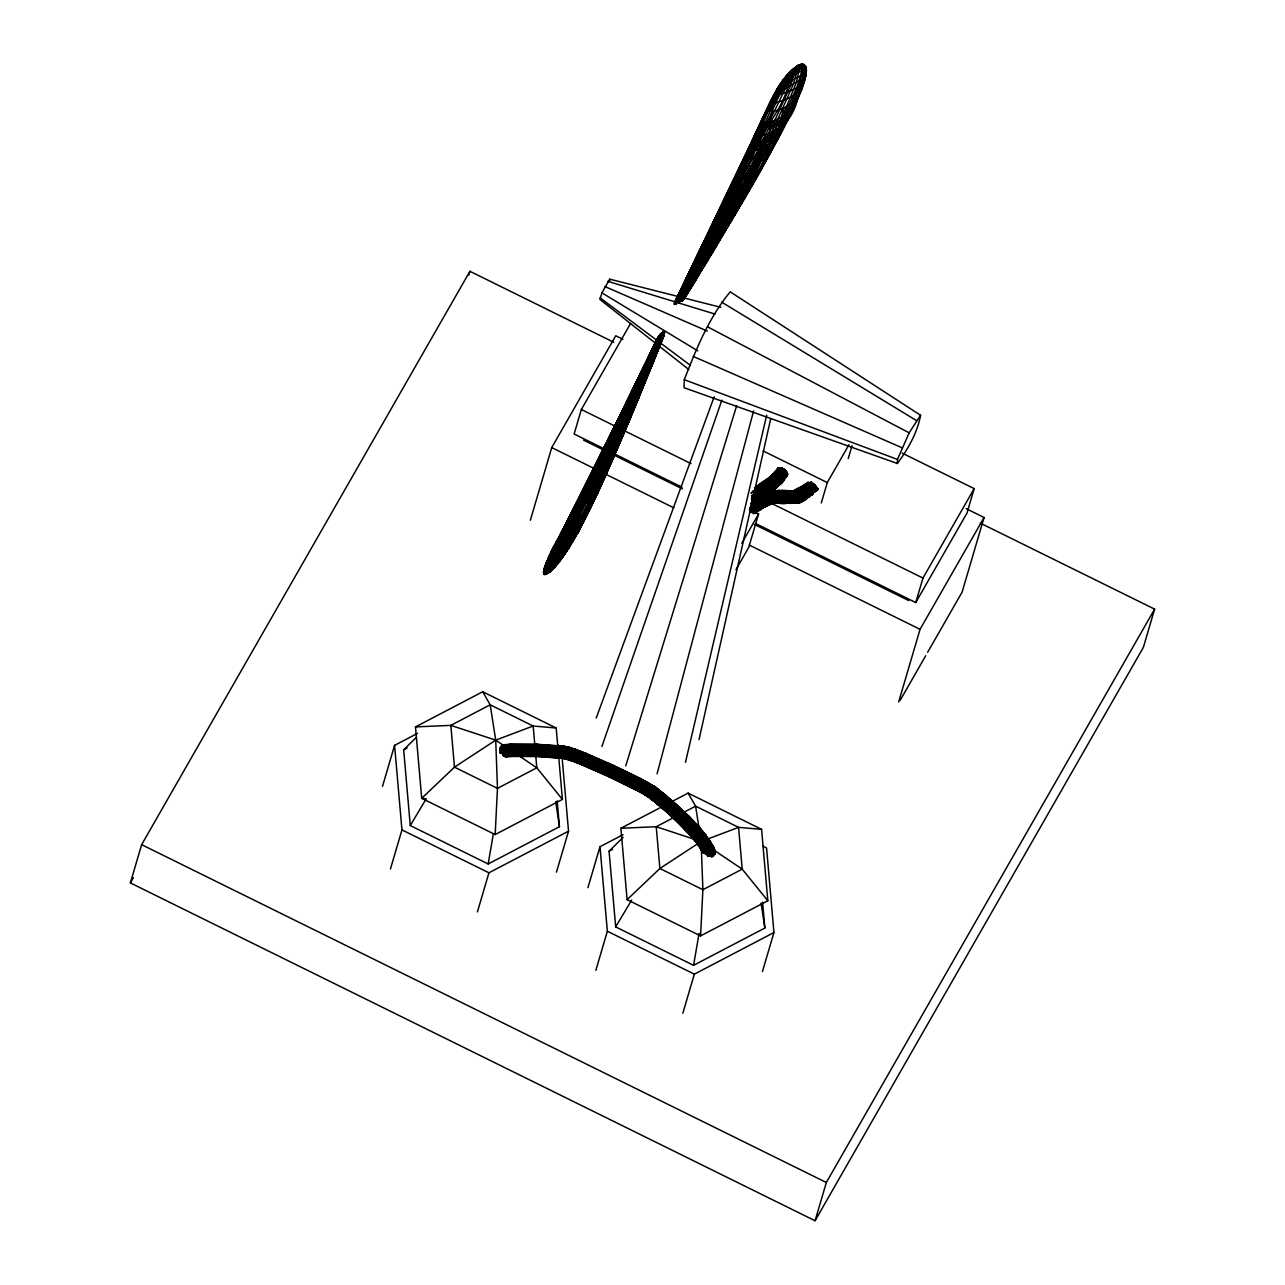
<?xml version="1.0" encoding="UTF-8"?>
<svg xmlns="http://www.w3.org/2000/svg" width="1285" height="1285" viewBox="0 0 1285 1285"><rect width="100%" height="100%" fill="white"/><g stroke="black" fill="none" stroke-linecap="round" stroke-linejoin="round"><path stroke-width="1.5" d="M664.168 332.799C634.035 404.582 606.793 479 568.821 546.655L570.492 543.667M609.733 775.626C606.311 778.373 612.897 763.499 613.861 766.47M699.666 845.948C699.168 850.236 705.208 849.642 707.392 847.634C713.352 846.606 707.939 835.491 710.428 843.137M817.099 489.408L801.888 499.528L783.24 499.431L774.373 500.732L756.271 511.832L761.057 508.426L761.957 504.363L758.648 499.335L753.669 498.757L767.386 492.091L760.993 494.58L751.853 500.989L755.965 502.724L758.584 506.933L758.375 510.097L754.986 513.309L754.745 509.005L750.954 505.021L764.077 494.709L774.405 491.272L777.955 494.42L778.228 499.335L774.903 502.853L762.39 506.21M655.43 787.095L652.7 792.893L648.17 797.005L648.17 796.122L658.322 804.892L663.895 800.266L665.871 795.303L655.43 787.095L677.693 806.354C676.713 809.582 672.376 815.863 668.955 813.839L681.275 825.42C684.937 825.323 692.053 818.786 688.23 816.055M547.844 561.673C582.185 488.059 621.474 415.681 655.816 341.665L651.302 352.299L656.988 340.445M680.359 823.235L681.275 825.42M608.769 776.638L582.041 764.944C581.061 762.262 585.526 751.356 587.052 755.066M757.379 509.615C762.776 506.515 776.542 505.487 774.646 496.363C770.277 485.987 757.475 496.974 752.319 501.005M801.567 86.609L802.049 87.444C770.341 162.328 724.451 230.69 682.994 300.545M678.705 296.642L609.733 279.166L601.91 292.851L599.966 299.469L656.041 343.689M609.684 280.869L609.733 279.166M684.279 379.701L684.038 387.717L897.348 463.483C907.917 449.348 917.41 432.643 920.574 415.264L730.217 291.84C708.983 317.395 696.261 349.006 684.279 379.701L897.476 459.436L897.348 463.483M787.544 473.988L782.035 481.152L787.577 474.438L785.697 470.438L781.553 467.917L772.269 477.891L753.829 491.577L756.544 494.307L757.186 497.664L751.693 497.793M703.409 833.853C712.292 836.021 695.442 848.951 695.683 839.796M817.099 489.007L809.02 496.652L797.632 502.869L801.197 499.72L801.342 494.789L797.921 491.239L792.716 491.529L800.796 487.818L808.169 481.891M495.175 834.559L497.472 788.364L495.721 740.144L490.179 704.806L482.71 691.748L415.489 726.908L421.705 798.306L495.175 834.559L562.412 799.399L558.782 757.748M770.197 478.55L771.257 475.723M780.059 484.3C783.818 479.578 776.461 472.013 771.562 475.434M576.274 504.844L655.623 342.581C619.386 419.649 578.619 495.175 543.539 572.451L544.326 574.459C564.661 563.376 572.757 536.198 585.093 517.502C614.375 457.846 639.657 396.31 664.281 334.614L639.03 395.33M678.689 303.34L733.189 203.416L768.928 133.351L790.628 85.388L793.182 76.281L792.476 70.322L790.387 71.253L783.32 79.799L771.578 99.844L675.557 300.529L680.022 292.209M551.056 553.819C550.012 559.746 540.728 569.271 545.499 574.459L552.534 569.56L557.433 564.051L568.227 549.08L569.673 545.145C557.224 537.74 544.744 562.027 543.539 572.451L544.326 574.459L545.499 574.138C564.95 517.052 605.299 468.784 628.477 412.935L630.951 413.722L630.694 417.288L605.203 476.574L589.494 509.824L605.877 473.699L664.216 331.401M762.423 119.762L674.368 303.276L776.702 92.648L786.902 75.108L798.242 65.15L804.153 64.571L806.466 70.097L805.823 75.879L798.226 97.724L778.726 136.965L746.457 194.678C725.158 231.155 704.035 267.665 679.701 302.007M664.249 334.598L638.404 398.591L635.175 404.181M677.693 806.354L676.601 805.069M613.459 765.635L641.311 778.935L635.641 789.616L647.062 796.234L653.728 785.922L655.575 787.239M689.354 832.198L690.398 835.009L694.96 833.499L698.719 829.114L698.14 825.966L697.145 825.821L710.701 842.848M614.68 426.732L575.519 505.182L604.223 449.043C606.07 441.703 613.716 433.013 621.747 433.463L622.117 437.671L611.258 461.299L630.694 417.288L664.361 334.036M595.838 495.464L605.765 475L605.572 472.655L603.902 471.515L599.244 472.478L595.132 475.081L585.832 484.686L549.675 558.445L544.326 574.459L550.269 571.697C599.356 498.628 630.228 414.686 664.184 333.988M793.841 106.189L802.049 87.444L798.579 94.174M773.859 474.599C773.666 469.651 780.541 470.326 782.677 473.362C787.817 477.651 781.874 486.051 776.188 485.377M544.454 571.359L543.539 572.451L545.916 564.308L558.541 552.261L577.961 516.072L582.988 515.189L585.093 517.502L577.511 533.195L588.61 511.478L572.516 542.029M589.494 509.824L598.184 491.641L598.023 489.183L596.288 487.995L591.389 488.991L587.052 491.689L577.206 501.68L551.458 551.875L551.249 554.863M768.35 493.054C775.642 491.255 781.473 481.971 773.168 478.197C762.872 476.558 740.449 502.339 768.43 478.405M576.66 533.869L590.634 507.896L591.405 504.844L590.393 502.965L586.233 502.74L582.105 504.7L569.592 516.49L544.985 566.123L547.105 562.814M801.952 88.649L768.912 155.18L764.141 159.292L753.219 164.914L745.653 167.146L741.316 166.681C759.997 133.592 767.627 86.384 800.94 64.298L804.153 64.571L805.936 67.238C795.849 121.192 759.339 166.247 734.394 214.097L711.007 254.703L704.598 261.032L694.189 264.148L675.557 300.529L694.221 261.979L674.047 304.561M568.452 518.401L574.636 506.836L548.293 558.381C552.903 545.723 560.083 533.243 572.403 526.802C577.142 523.445 582.217 529.227 577.511 533.195M680.954 300.786L735.614 202.339L772.06 132.018L793.68 83.445L796.427 73.711L796.058 67.189L788.637 74.466L780.766 85.581L779.674 85.324L775.819 91.91L766.952 110.108L745.653 167.146L677.87 301.927L738.602 185.297L787.111 84.842L795.415 78.048L802.643 75.205L805.053 77.775L802.643 85.934M635.625 789.745L608.544 776.365M762.278 119.923L713.095 225.341L684.68 289.848L684.68 294.313L687.154 292.691L693.161 284.258L733.478 215.719M545.113 573.544L545.499 574.459L552.534 569.56L556.276 562.171L555.393 559.714L556.501 554.51L597.236 473.619L661.502 332.927M804.169 486.212L800.394 488.959L802.916 487.127M781.087 481.987L767.514 492.669L766.824 488.252L763.515 485.296L759.901 485.087L755.532 487.674M416.292 737.381L403.667 749.846L410.268 825.548L488.155 863.97L493.344 833.949M681.58 301.011L726.716 221.614L767.675 145.462L786.741 106.141L796.604 81.822L799.864 66.274L798.242 65.15L796.058 67.189L802.033 64.25L792.476 70.322L796.058 67.189L802.531 65.39L805.566 66.161L806.193 71.88L802.563 84.489C787.721 94.014 761.828 102.495 786.87 76.49L783.32 79.799L775.819 91.91L767.563 110.735C778.244 113.144 789.456 105.274 797.6 99.009C793.118 118.846 777.393 136.901 756.078 135.166L755.435 133.544C769.779 110.59 775.449 76.329 802.033 64.25L801.872 71.044L796.845 87.3L778.148 128.966L740.337 199.769L682.303 300.851M623.113 837.354L609.074 851.2L615.676 926.887L693.563 965.324L699.072 933.424L700.582 935.898L767.82 900.753L761.587 829.355L688.117 793.102L672.2 801.422M660.281 334.486L595.132 475.081L556.1 552.438L552.678 560.983L552.839 566.589L557.24 564.163L569.448 547.089M800.619 488.172L804.474 485.152L793.263 491.448L797.567 491.111L800.539 488.091L802.82 488.557L806.691 492.83L806.851 497.664L798.997 502.435L795.447 503.045L791.769 501.921L792.716 502.531L796.395 503.077L801.695 501.246L818.304 488.75M593.895 469.908L564.581 527.155L568.629 522.915L590.907 478.727L654.9 347.046L660.088 334.004M784.444 491.529L798.435 491.48L801.406 488.123L793.584 491.48L798.403 490.485L802.386 493.858L802.739 499.19L798.997 502.435M783.577 107.683C777.778 139.021 761.925 167.243 746.457 194.678L721.977 236.231L715.424 241.837L703.393 245.274L713.095 225.341L712.998 222.835L750.103 147.871M677.87 301.927L693.964 263.329L703.393 245.274L678.946 301.557L694.51 278.716L682.833 300.562C724.724 223.478 780.011 150.666 804.603 65.696C789.97 77.839 778.646 93.291 772.076 111.618C742.312 176.704 705.16 237.966 675.782 303.292M699.04 739.582L770.727 418.573M660.281 334.325L592.995 476.815L553.626 554.767L549.98 563.906L549.851 570.122L546.671 574.17L545.001 572.998C599.228 501.262 625.65 412.469 663.044 331.434L607.821 453.894L577.961 516.072L603.902 471.515L613.138 453.348L612.19 452.962C600.995 478.679 582.828 500.941 572.403 526.802M784.91 491.255L798.933 491.77L806.755 484.076L811.269 486.935L813.421 491.753L799.527 501.873L776.317 502.033L761.202 507.848L772.301 503.206L782.308 500.845L783.834 496.749L782.34 492.573L778.646 490.565L774.984 491.432C781.184 489.248 796.604 489.424 792.652 499.528C786.95 509.84 756.897 497.006 790.484 502.017M778.1 135.359L778.678 136.049L768.912 155.18L734.602 214.643C753.99 179.755 778.453 145.944 786.741 106.141M547.057 563.36L544.262 568.452L547.587 560.292L560.549 548.679L565.336 531.733M605.203 476.574L652.892 363.269L663.542 332.06M797.102 502.997C818.465 499.608 808.169 478.132 793.728 491.111M685.467 762.326L766.711 415.167M749.605 508.009L759.098 499.672L768.928 494.339L781.553 491.802L799.382 492.091L807.157 484.14L794.612 491.545L807.59 484.252L799.8 492.46L781.955 492.171L769.346 494.709L759.531 500.026L750.054 508.346M806.129 498.644L796.555 503.077C807.414 504.539 805.02 486.501 795.881 490.822L800.539 488.091M622.117 437.671L663.14 337.072L652.941 363.061M762.021 119.441L761.571 121.416L763.258 122.589L769.249 122.348L772.076 111.618M792.556 109.996L787.239 114.349L775.144 120.34L772.06 132.018L726.732 205.375L722.909 205.102L722.716 202.709L741.172 166.504M559.136 546.366L562.991 533.821L589.285 490.163L619.707 433.125L629.57 412.806L663.285 332.253M657.085 773.811L753.588 410.991M802.691 85.581L806.466 70.097L804.442 67.912L796.668 68.282L789.311 75.413L776.702 92.648L783.32 79.799L784.701 79.574L787.833 74.385L796.812 70.45L799.399 71.912L801.872 71.044L805.936 67.238C781.168 150.618 726.394 221.743 685.066 297.381L704.598 261.032L693.402 278.957L691.298 277.271L685.74 281.479L675.203 303.18M587.92 511.912L613.491 457.749L638.918 397.467L638.87 392.889L659.928 336.156L625.008 405.048M734.394 215.366C751.998 184.767 769.747 153.493 778.341 118.959M675.364 303.581L687.025 276.564M552.534 569.56L559.682 561.272L568.372 544.101L543.796 570.428L545.916 567.761M549.016 556.614L544.053 570.299M556.694 548.518L558.268 542.993C562.155 539.716 569.576 531.235 574.266 537.483M980.294 523.107L1154.621 609.122L1143.361 647.383L815.075 1220.75L130.379 882.923L141.639 844.663L469.924 271.296L613.7 342.228M468.8 275.118L469.924 271.296M382.528 786.308L394.575 745.364L417.577 733.333M390.447 868.981L401.948 829.901L394.575 745.364M530.352 520.264L551.747 447.582L615.756 335.77L622.936 339.32M630.582 323.499L581.35 409.513L574.138 433.993L604.705 449.075M477.426 911.9L488.926 872.804L568.532 831.186L562.188 758.455M556.469 872.13L568.532 831.186M587.936 887.662L599.983 846.703L622.984 834.688M595.854 970.336L607.355 931.239L599.983 846.703M749.798 509.695L758.552 514.016L748.753 547.33L735.936 569.689M821.292 502.933L827.283 482.582L848.967 444.722M682.833 1013.239L694.334 974.159L773.939 932.541L766.567 848.004L763.017 846.253M848.229 458.568L852.051 445.622M762.423 971.621L773.939 932.541M755.741 523.589L915.755 602.553L922.967 578.057L974.175 488.621L902.247 453.139M898.665 701.995L920.06 629.313L984.069 517.502L966.111 508.635M974.175 488.621L966.962 513.101L915.755 602.553M984.069 517.502L962.112 592.096L927.641 652.298M815.075 1220.75L826.335 1182.489L1154.621 609.122M766.824 122.766L763.129 135.262C772.173 116.646 790.66 95.877 788.637 74.466L791.576 70.273L793.696 68.298L794.805 68.715M779.561 85.453L782.388 81.565M625.747 765.828L736.723 405.578M800.94 64.298L804.153 64.571C776.654 83.991 766.438 119.521 756.03 150.04L750.231 150.441L748.529 148.401L757.09 131.102M749.348 509.904C759.676 497.664 775.626 490.26 791.785 492.669C801.583 497.006 803.655 485.264 811.044 481.923M567.633 535.781L573.367 518.931L601.043 471.772L620.848 433.125L639.32 393.612L661.502 341.505M613.491 457.749L659.864 344.492M792.331 80.28L789.922 79.445C765.266 100.953 760.463 137.8 747.886 166.713C720.355 210.612 699.602 258.221 676.006 304.272M661.984 332.59L647.142 374.626L638.87 392.889L629.441 398.045L656.683 339.77L606.697 443.18M787.416 119.28C794.323 103.314 806.289 87.219 805.711 69.261L803.751 71.093L801.872 71.044M601.91 746.457L721.881 400.117M663.044 331.434L654.242 357.23L646.821 373.758L642.371 376.553L573.03 512.297M749.765 510.29C760.077 498.066 776.011 490.709 792.122 493.103C802.129 497.584 803.896 485.345 811.51 482.132M575.728 517.309L570.958 520.843L561.754 548.663L555.57 557.562L553.931 557.256M766.165 113.449L776.044 91.46C760.993 113.53 796.106 95.62 801.294 90.046M658.305 346.886L660.169 341.842M778.726 88.954L780.172 85.019M596.224 718.042L714.171 396.808M648.058 373.148L660.249 343.175M754.938 499.174L758.086 497.102L751.629 498.387M757.684 511.077C764.944 509.342 768.414 499.672 760.8 496.46C730.298 506.579 810.578 474.438 754.054 498.58M630.421 413.047L654.981 347.978L660.426 340.654L664.152 332.446M628.477 412.935L642.371 376.553M567.825 520.088L561.224 532.809L575.391 506.563L555.746 543.394L555.714 546.189M654.161 357.728L652.057 363.221L664.714 332.462L654.065 356.186L649.327 360.796L580.547 497.552M795.736 100.969L797.696 95.861L798.258 96.632M897.476 459.436L909.154 432.836L920.574 415.264M684.022 298.779C721.046 243.684 742.65 180.543 772.076 121.497L775.144 120.34M556.421 541.66L555.746 543.394L561.882 531.091M646.371 376.28L644.187 381.886L646.435 379.155M664.281 334.614L621.105 437.478L623.289 432.129M552.164 550.109L551.458 551.875L558.397 540.198M631.176 414.702L613.989 456.255L622.342 434.121L639.288 396.133L611.258 461.299M750.167 510.691L760.64 501.295L773.955 494.805L782.983 493.472L800.844 493.761L811.799 482.293M629.345 418.107L661.839 339.529M658.418 346.821L660.57 341.601M731.824 183.851L734.699 180.334M545.916 564.308L549.916 555.168L546.928 561.272M675.862 304.32L685.66 280.467M590.506 505.631L597.589 493.279L605.765 475L614.069 455.018L613.138 453.348L605.572 472.655L572.146 535.508L555.65 561.256L549.273 569.046L543.892 573.335L547.699 566.171L549.289 566.974L552.245 565.593L561.866 558.252L573.094 536.07L562.541 549.434L556.501 554.51M646.339 376.794L644.187 381.886L646.516 376.65M627.048 403.49L633.955 388.311L625.843 404.871L655.816 341.665L650.226 353.022M660.763 335.61C627.963 408.244 600.705 484.493 558.541 552.261L560.035 556.935L563.505 555.746L575.503 534.592M794.628 101.804C779.015 133.351 764.623 165.781 745.621 195.77L733.189 203.416L708.597 244.054L725.109 205.536L764.816 122.83M763.178 118.14L771.996 99.041L761.571 121.416L743.806 167.259L722.909 205.102L691.298 277.271L724.579 222.69L733.703 216.298L753.749 178.246L767.675 145.462L778.228 138.089L796.411 100.407M658.964 346.581L661.952 339.609M640.267 391.042L642.628 385.548M787.336 119.184L790.307 112.245M564.581 527.155L582.603 495.48L657.759 337.714M755.949 132.419L732.434 185.297C741.911 186.405 752.721 180.559 758.568 173.33L768.414 154.843M758.937 162.279L742.457 198.388L721.977 236.231M571.15 514.434L608.158 441.349L642.468 369.18M645.102 380.938L652.925 362.868M624.799 428.612L627.096 423.343M748.577 149.317L755.435 133.544M679.235 293.092L753.636 139.439M576.596 533.693L579.583 526.85M589.317 502.515L629.57 412.806L649.327 360.796L648.395 360.041M652.587 350.612L657.053 340.445L600.015 297.767M722.909 205.102L750.135 145.992M585.093 517.502L579.31 529.613L591.405 504.844L574.266 538.56L584.354 520.521L598.312 490.276L584.049 515.671L565.272 542.672M608.158 441.349L628.076 399.747M584.771 516.441L578.298 526.657L563.505 555.746L578.716 531.219M604.191 478.373L612.559 459.452L603.581 478.582L610.487 463.018M647.511 360.764L650.531 354.001M628.67 419.761L631.128 414.268M632.766 410.606L637.681 399.635M750.52 511.109L757.459 504.427L767.595 497.857L777.955 494.42L801.117 494.259L809.229 485.087L798.435 491.48M641.103 373.806L653.615 346.388M546.816 572.548L548.47 573.078L554.735 567.231L560.035 556.935L552.164 563.729L549.98 563.906M640.348 391.475L642.725 386.207M634.983 384.408L659.125 335.722M674.432 303.099L708.742 233.244M597.589 493.279L605.765 475M621.731 413.786L624.831 405.98L593.975 468.672M631.208 412.806L633.585 407.634M792.54 107.04L793.102 107.779L786.629 121.866L786.018 120.196M545.884 563.97L547.587 560.292M637.119 381.404L649.857 354.515M595.774 495.496L598.89 488.75M600.432 485.377L602.777 480.317L601.027 483.77M658.691 335.947L638.693 378.4L641.408 376.923M779.497 134.299L782.758 127.247M624.831 405.98L615.579 425.817L625.04 406.526M638.404 398.591L638.918 397.467M763.258 122.589L723.824 205.455L699.393 261.771L735.614 202.339M802.322 84.971L805.823 75.879L803.751 71.093M614.503 452.93L616.912 447.79M618.519 444.353L621.281 439.245M605.508 444.947L596.706 463.628L603.998 456.368L610.969 452.914M587.245 482.742L604.673 446.554M590.634 507.896L598.184 491.641M770.309 105.547C753.187 129.287 748.802 160.705 732.434 185.297L731.904 184.687M658.98 335.61L647.254 360.234M729.125 190.967L687.796 275.086L690.752 270.123M590.281 506.997L595.003 497.166M644.572 364.699L618.197 420.42L627.192 413.352L595.132 475.081L566.476 525.035M642.725 369.229L650.435 354.098M637.119 381.645L641.938 371.702M804.49 76.313L799.158 86.352M676.022 299.79L688.31 275.697L675.508 301.445M723.567 201.584L687.796 275.086L703.586 244.905M767.338 108.325L767.563 110.735L778.822 93.998L787.111 84.842L784.701 79.574L793.391 73.325L796.427 73.711M625.715 403.506L634.292 385.998M612.19 452.962L621.747 433.463M715.761 218.98L721.592 207.142M614.744 427.632L605.09 447.26L609.668 438.667M635.722 393.804L603.998 456.368L582.603 495.48M769.378 154.12L771.08 149.67M713.159 224.265L714.942 220.683L704.26 241.275L706.365 239.717M634.421 394.543L590.907 478.727M591.261 506.226L583.165 522.481M677.404 298.666L680.777 291.968L677.259 298.409M750.874 511.542L761.234 502.258L774.453 495.817L783.448 494.484L801.342 494.789L809.662 485.393L798.933 491.77M619.691 418.701L654.9 347.046M703.12 243.556L742.2 162.842M688.101 275.07L680.825 290.699L684.375 284.226M678.946 301.557L750.44 165.942M554.735 567.231L564.035 550.992L560.549 548.679M605.877 473.699L590.393 502.965L569.448 535.202M575.519 505.182L584.257 488.059M500.154 747.822L532.745 747.227L560.822 749.235C620.832 765.94 683.427 801.567 714.974 854.252C684.712 797.471 620.896 765.94 561.561 747.838L533.484 745.83L508.362 745.766L507.173 749.316L507.687 753.171L509.647 755.853L512.265 756.287L505.423 756.817M546.43 564.195L544.985 568.098M724.065 202.018L694.783 260.502M674.882 303.292L678.287 296.787L684.68 289.848L726.716 221.614M779.561 134.379L786.597 120.918L769.329 153.236M546.013 567.568L544.117 571.166L552.839 566.589L545.499 574.138L550.269 571.697M767.723 479L762.246 483.626L771.916 475.177M598.328 461.572L594.778 468.254L604.223 449.043L604.528 449.911M681.998 300.883L685.451 294.41L681.339 300.835M604.914 471.916L587.92 502.435M708.934 233.501L695.474 259.297L696.92 258.558M584.145 489.376L590.538 477.618M734.394 214.097L738.923 205.793M740.738 202.452L742.537 199.127M562.75 557.096L570.829 544.31M817.083 488.718C802.916 507.961 776.654 490.725 761.314 508.089C778.116 501.889 761.154 485.858 752.143 500.202M699.409 272.822L701.257 270.958C730.715 226.529 744.24 173.86 775.176 130.54M644.958 793.343C644.187 794.676 644.299 794.564 645.022 793.311C668.602 807.542 693.916 830.817 708.356 856.388M723.037 233.244L724.836 229.983M726.635 226.722L728.45 223.445M579.021 527.38L560.886 557.208L550.944 570.219L547.362 572.66L546.816 571.536L552.582 569.271M751.179 511.992L761.475 502.772L774.646 496.363L783.625 495.03L801.519 495.319L813.116 483.224M698.879 828.696L677.404 807.398L649.567 785.44L650.419 783.914L613.138 765.972L574.427 749.621L570.861 757.636L571.07 760.656L572.789 760.013M713.159 249.611L711.296 252.936L713.303 249.675M715.022 246.27L716.885 242.929M576.29 504.941L579.005 500.09M796.266 93.95L801.053 85.501M702.22 267.842L704.084 264.533M683.957 298.779L696.823 276.291M683.957 297.959L688.664 289.655L685.515 294.442M785.151 79.493L786.87 76.49M500.861 746.424L533.677 745.573L561.738 747.581C592.497 755.612 621.828 771.514 649.198 786.099M130.379 882.923L133.367 877.719M741.798 543.282L758.552 514.016M900.078 700.47L925.682 655.752M709.368 256.341L683.861 299.148M648.411 787.464L646.708 790.404C618.647 776.333 590.634 760.447 560.083 752.512L532.151 750.52L499.72 751.099M546.173 563.071L550.398 556.196M787.464 473.539L777.505 484.268L763.579 494.163L761.764 489.505L756.769 487.609L769.265 477.988L755.692 487.818L765.426 481.522L773.152 474.679M710.525 855.826C678.512 800.716 618.631 771.675 560.067 753.62L532.215 751.645L499.865 752.223M733.703 216.298L722.491 235.508L721.56 234.609M781.89 83.3L785.842 76.602L791.913 70.579L790.436 72.908M713.095 225.341L716.741 225.293L740.995 184.574M685.515 296.642L696.598 277.688L683.941 298.313M715.263 246.383L722.122 234.882L689.563 289.093M709.914 256.02L687.828 292.916M410.268 825.548L426.218 798.788L421.705 798.306L454.472 767.161L495.721 740.144L533.163 726.009L556.18 728.001L557.738 745.846M615.676 926.887L631.626 900.142M716.741 225.293L718.508 224.843L743.581 183.594M702.397 267.858L709.368 256.261M555.313 566.283L567.938 548.117M765.185 160.015L767.257 156.625M685.066 297.381L715.424 241.837L684.873 290.908M568.227 549.08L573.72 540.037M793.263 491.448L806.755 484.076L795.913 491.416L799.302 490.067L808.04 484.429M794.724 503.142L800.908 501.552L809.405 495.994C796.7 506.836 774.1 495.641 764.077 506.483C775.61 495.753 793.745 506.547 805.181 498.339C807.333 493.215 800.667 486.083 795.849 490.485M784.525 115.907L792.363 103.218M747.886 166.713L768.928 133.351L772.076 121.497L769.249 122.348M751.452 512.458L761.668 503.286L774.775 496.909L783.738 495.592L801.647 495.882L813.534 483.594M551.136 553.514L554.799 547.651M813.116 493.536L805.149 499.239L796.009 503.094L804.185 499.801L813.26 493.215L804.747 499.142M765.908 134.443L756.03 150.04L767.675 145.462C745.846 180.157 733.59 220.153 711.007 254.703L709.705 254.575M560.421 558.991L555.072 564.211M574.315 526.127L581.607 515.06M768.623 111.265L774.743 102.029M630.003 418.669L627.851 421.592M758.327 496.636C759.853 493.842 775 488.959 768.382 492.958M800.796 487.818L804.86 484.638M752.785 511.767L761.828 503.832L774.871 497.488L783.818 496.155L801.728 496.444L813.935 483.979M770.117 111.586L776.558 102.222M578.298 526.657L566.508 542.913M780.927 482.774L771.594 491.4L780.782 483.208M559.682 561.272L561.866 558.252M761.138 495.4L777.457 483.722L787.336 473.073M554.59 566.219L556.678 563.344M802.643 75.205L806.193 71.88L804.442 81.405L802.563 84.489M557.24 564.163L566.059 551.683L564.035 550.992L555.393 559.714L552.678 560.983M813.357 492.862L801.647 500.026L777.746 500.379L759.258 509.551L769.811 503.672L776.718 501.68L800.7 501.295L802.354 497.456L801.406 493.617L798.178 490.95L794.259 491.047L798.274 489.89M508.362 745.766L510.627 744.176L512.86 744.706M752.978 512.249L761.957 504.363L774.903 498.066L783.834 496.749L801.76 497.038L814.321 484.397M764.414 494.259L770.084 491.609M774.084 472.976L777.987 468.125L781.553 467.917M773.875 473.812L778.341 467.965M773.843 474.117L778.71 467.82M774.791 473.394L779.128 467.74M779.561 467.676L771.434 476.735M774.855 473.876L777.987 468.125M780.027 467.676C773.538 478.743 724.194 512.892 770.695 477.715M780.509 467.708L767 481.522L753.299 491.352L756.977 492.091L759.098 496.604M781.023 467.788L767.563 481.618L758.471 487.69M782.099 468.077L768.462 481.907L754.777 492.171C765.571 486.678 775.112 477.731 782.967 468.447M782.453 468.206L768.976 482.148L754.311 491.85L756.062 491.416M783.464 468.704L769.924 482.758L755.949 493.344C766.872 487.818 776.461 478.695 784.428 469.33M783.962 469.009L770.357 483.128L755.596 492.926L757.379 492.476M784.878 469.684L778.887 476.639L762.776 490.87L756.769 494.821L753.106 494.902M785.296 470.053L779.272 477.04L763.017 491.384L756.945 495.351L751.468 495.496M785.697 470.438L779.626 477.474L763.226 491.898L757.09 495.914L751.596 496.042M786.067 470.856L779.963 477.94L763.386 492.444L757.17 496.476L751.693 496.62M786.388 471.274L780.252 478.405L760.993 495.496L777.216 482.646L786.95 472.157M786.693 471.724L772.413 486.437L763.386 492.444M787.159 472.623L780.878 479.915L764.896 493.681M782.469 481.056L787.577 474.438M782.854 480.895L787.577 474.711M783.224 480.702L787.416 475.482M553.209 548.406L558.268 542.993M768.751 492.557C740.754 506.178 764.832 486.999 770.406 496.01C775.032 504.025 763.338 507.189 758.359 509.679L772.301 503.206L762.15 507.687M785.408 491.031L797.921 491.239L800.973 488.091M753.122 512.731L762.021 504.909L774.887 498.66L783.802 497.343L801.744 497.632L814.69 484.814M564.42 553.931L566.476 551.49M787.079 476.141L785.906 477.04M762.583 507.543L778.003 499.865M550.783 570.909L552.614 568.741M776.301 487.786L772.253 491.031L777.088 486.629L771.883 490.998M809.02 496.652L805.502 499.078L803.029 499.287M753.219 513.213L762.053 505.455L774.823 499.255L783.721 497.938L801.663 498.227L815.429 484.943M775.353 471.466L767.161 479.739L757.074 487.192L766.76 480.606L763.033 483.562M776.108 471.113L767.964 479.498M767.788 480.301L776.542 471.001M784.717 477.57L767.434 493.038L781.039 482.309M784.733 478.052L772.815 489.071M778.164 485.361L784.701 478.357M784.621 478.791L773.827 489.023M784.492 479.193L772.43 490.725M753.283 513.679L765.282 503.383L774.871 497.488M768.526 492.685L777.264 486.18L772.124 490.549L772.542 486.983L771.128 483.947L768.462 481.907L765.426 481.522L754.729 489.505L759.21 491.416L756.255 493.809L758.07 493.36L775.465 479.787M759.21 491.416L756.544 494.307L752.882 494.388M793.745 491.223L806.016 484.092M759.58 491.834L756.544 494.307M565.882 747.356C559.537 742.184 557.256 761.218 564.645 757.7M759.917 492.284L756.769 494.821M801.535 498.805L815.734 485.409M760.222 492.765L756.945 495.351M775.064 479.401L761.764 489.505M701.401 849.208L702.879 889.718L700.582 935.898L627.112 899.661L659.88 868.499L697.819 843.667M773.666 478.438L761.362 489.119M816.296 486.356L801.422 499.174L783.448 498.901L774.582 500.202L765.153 504.298L755.403 511.767M803.912 75.606L805.422 74.193L803.976 79.349L796.604 81.822L785.264 88.553L780.766 85.581L789.777 77.1L793.182 76.281M772.269 477.891L759.933 488.188M499.72 749.974L532.231 749.396L560.212 751.388C620.157 768.157 681.5 803.173 713.609 855.89C683.893 799.511 619.659 767.723 560.629 749.749L532.568 747.758L499.977 748.336M766.936 480.156L770.534 476.815M777.216 482.646L763.579 494.163M547.282 573.383L549.546 571.279M772.703 474.791L762.856 482.855M757.893 487.24L761.796 484.557L756.801 487.641L773.618 474.599M780.332 483.963L772.847 490.501M816.521 486.822L801.197 499.72M777.457 483.722L764.816 494.259M777.505 484.268L767.514 492.669M812.971 489.794L800.94 500.218M643.544 368.377L644.492 367.542M568.629 522.915L570.958 520.843M750.858 503.383C754.391 495.753 782.356 487.69 767.9 491.962M751.356 503.559L763.001 494.436L769.169 492.203M751.693 503.688L763.547 494.548L772.157 490.998M751.436 505.294L764.414 494.837L773.843 491.111L764.077 494.709L757.379 498.66M755.371 512.201L765.153 504.298L774.887 498.66M755.275 512.603L765.025 504.796L774.823 499.255M754.777 513.615L757.941 510.787M816.714 487.304L800.651 500.684M816.875 487.786L800.298 501.118M760.302 500.845L772.028 492.814L780.621 491.191M760.64 501.295L772.478 493.135L781.103 491.464M760.945 501.76L769.731 495.111L776.22 492.235M817.003 488.268L801.053 500.909M759.933 500.427L771.546 492.524L780.107 490.95M761.234 502.258L770.084 495.544L776.638 492.605M761.475 502.772L770.406 496.01L777.023 493.006M759.531 500.026L771.032 492.284L779.754 490.822M759.098 499.672L767.498 493.488L774.759 491.4M777.457 485.345L768.558 492.557M761.668 503.286L770.679 496.508L777.377 493.456M761.957 504.363L774.453 495.817M811.285 493.36L813.855 491.223M811.718 493.488L814.272 491.352M810 494.436L814.674 491.416M815.059 491.432L806.321 497.536M818.224 489.087L807.141 497.584L812.73 494.066M804.362 499.415L817.951 489.633M814.867 486.854L801.519 495.319M762.021 504.909L774.646 496.363M768.832 478.181L754.713 488.236M762.053 505.455L774.775 496.909M809.534 495.625L813.421 492.476M804.651 484.879L798.772 488.862L805.374 484.268M762.246 483.626L769.715 477.859M770.197 477.763L756.801 487.641M771.209 477.715L757.315 487.577M771.739 477.779L757.893 487.609M772.815 478.052L759.033 487.834M773.168 478.197L759.403 487.963M774.164 478.727L760.431 488.445M774.63 479.048L760.913 488.766M775.851 480.204L762.134 489.938M776.204 480.654L762.471 490.388M776.509 481.136L762.776 490.87M776.783 481.618L763.017 491.384M777.023 482.132L763.226 491.898M777.361 483.176L763.499 493.006M777.505 484.814L764.88 493.874M773.249 490.244L775.963 488.107L774.309 488.926M752.801 501.086L764.977 493.071M802.499 486.629L805.679 484.156M574.427 749.621L575.889 749.862L565.625 746.73L562.589 751.789L563.456 758.359L572.098 760.656M755.853 511.912L758.809 509.647M752.576 500.122L757.813 496.283M765.009 501.15L774.229 495.303M761.989 506.338L774.903 498.066M801.808 486.854L805.101 484.429M808.49 484.638L799.8 490.244M808.795 484.798L797.567 491.111M813.148 490.292L801.76 497.038M813.276 490.79L801.744 497.632M813.373 491.288L801.663 498.227M810.096 485.746L799.382 492.091M810.498 486.115L799.8 492.46M810.883 486.517L800.186 492.862M811.269 486.935L800.539 493.295M811.606 487.384L800.844 493.761M811.943 487.85L801.117 494.259M812.249 488.316L801.342 494.789M808.217 497.311L812.489 494.259L802.258 500.652L795.447 503.045L803.494 500.283L812.939 493.825L802.258 500.652M783.914 501.648C791.769 506.708 809.695 499.64 797.069 491.175M765.426 481.522L756.222 487.69L760.415 484.959M796.314 67.655L799.35 65.519L796.732 66.338M754.472 498.435L757.379 496.428M807.526 497.552L812.216 494.42M758.503 485.73L763.21 482.534M760.752 508.732L767.322 504.523M755.195 487.995L764.029 481.987M798.419 489.183L796.62 490.276M757.716 486.389L762.535 483.224M761.732 507.27L771.161 501.375L778.341 498.949M757.17 496.476L761.443 494.966L752.673 499.56L764.736 493.825M809.197 491.866L801.647 495.882M809.373 492.38L801.728 496.444M757.379 486.774L760.624 484.686M754.921 498.339L758.279 496.171M756.351 498.387L766.053 493.103M756.865 498.5L769.554 491.914M757.7 498.805L771.032 492.284M758.182 499.062L767.996 493.729L775.273 491.625M758.648 499.335L768.478 494.018L775.771 491.914M762.021 506.001L774.694 499.833M761.876 506.82L774.373 500.732M760.061 509.229L767 504.909M575.407 749.251L569.094 747.26L567.633 748.063L564.822 755.708L565.336 758.68L567.022 758.792M800.491 488.541L802.948 486.999M759.676 509.422L763.001 507.334M758.76 496.122L764.463 493.151M803.848 500.058L798.13 502.692L792.508 501.825M752.978 499.255L755.885 497.488M799.061 488.621L795.254 490.87L798.001 489.312M805.823 498.885L798.611 502.339L787.85 501.792M756.528 491.737L755.195 492.524L756.977 492.091M797.616 489.489L800.137 488.155M776.863 502.692L781.087 501.921M799.929 501.519L804.49 499.496M794.612 491.545L798.049 489.842L794.355 491.946M756.576 496.877L761.475 494.468M764.848 505.278L777.746 500.379M798.852 489.103L794.789 490.918L796.411 490.163M403.667 749.846L407.152 748.031M488.155 863.97L559.441 826.705L557.176 800.812M627.112 899.661L620.896 828.263L661.582 806.98M609.074 851.2L612.559 849.369M673.34 817.774L656.233 826.721L620.896 828.263M683.604 812.409L695.587 806.145L738.57 827.363L761.587 829.355M693.563 965.324L764.848 928.043L762.583 902.15M797.262 489.697L794.018 491.223L796.347 490.613M756.222 497.166L758.937 495.849M792.716 502.531L798.403 501.519M793.777 491.737L794.917 491.191M771.851 503.479L760.704 507.848L771.369 503.704L767.643 504.989M769.024 504.33L762.921 506.306M767.145 505.101L763.451 506.354L770.341 504.009L764.993 505.053M799.093 502.194L801.294 501.262M767.611 504.105L777.441 500.845M509.888 744.417L537.355 744.561C530.673 742.634 530.143 757.7 536.953 756.206M724.579 222.69L718.508 224.843M760.094 494.95L765.507 493.087M795.688 501.616L793.439 502.435M755.114 498.692L757.877 497.584M769.426 504.025L777.104 501.278M784.364 501.985C788.46 503.174 804.008 503.045 800.378 500.443M800.7 501.295L813.437 492.059L801.422 499.174M759.676 495.207L765.105 493.44M799.27 490.79L797.921 491.239M733.189 203.416L726.732 205.375M706.734 839.378L738.57 827.363L742.216 869.142L767.82 900.753M565.625 746.73L569.303 747.292L570.219 748.609M768.446 491.898L763.483 493.44L766.406 492.492M792.957 502.146L793.985 501.825M799.415 501.696L794.146 503.045M793.23 502.772L795.319 502.499M798.627 502.467L800.314 501.648L799.527 501.873M797.037 502.162L798.917 501.632L794.323 502.804M757.09 495.914L758.953 495.448M753.829 491.577L755.564 491.143M752.946 491.223L755.034 490.918M779.61 502.596L768.703 504.057L773.875 503.158L769.811 504.089M785.922 490.854L796.507 491.031M811.911 494.532L810.835 494.613M773.329 503.238L769.249 504.105L780.605 502.194M665.871 795.303L664.875 795.319L677.725 806.064M769.49 503.72L772.767 503.254M768.928 503.591L772.205 503.222M794.869 502.965L796.411 502.756M503.575 744.786L511.382 744.143M502.419 745.075L512.137 744.32M501.712 745.525L534.608 744.69L565.368 746.762M501.375 745.814L533.966 745.236L562.027 747.227C592.915 755.146 621.217 771.241 649.567 785.44M500.588 746.858L533.211 746.264L561.288 748.272C621.024 766.326 683.315 797.76 714.974 854.252M500.347 747.324L532.97 746.746L561.031 748.737C620.751 766.792 683.042 798.21 714.685 854.702M499.849 748.866L532.424 748.288L560.453 750.279C619.964 768.301 682.046 799.607 713.609 855.89M499.769 749.412L532.311 748.834L560.324 750.825C619.707 768.832 681.676 800.057 713.175 856.228M499.704 750.536L532.167 749.958L560.132 751.95C619.225 769.908 680.873 800.94 712.227 856.838M499.769 751.661L532.167 751.082L560.067 753.074C590.506 761.025 618.454 776.847 646.435 790.885M499.993 752.769L532.279 752.191L560.099 754.166C618.037 771.803 677.837 802.065 709.465 856.179M500.154 753.299L532.392 752.721L560.164 754.697C617.86 772.301 677.404 802.418 708.918 856.308M502.194 753.652L532.536 753.235L560.26 755.211C590.265 763.21 617.844 778.726 645.439 792.604M502.419 754.15L532.713 753.733L560.389 755.708C617.539 773.233 676.569 803.013 707.81 856.436M502.676 754.632L532.906 754.215L560.533 756.174L581.896 763.274L608.753 775.064L649.696 796.282L682.945 825.115L698.928 842.944L705.979 853.626L710.187 852.357L712.886 849.69L713.336 846.478L711.312 844.63M502.869 754.921L533.066 754.52L560.662 756.479C599.822 769.715 640.589 785.231 671.059 814.272M503.19 755.339L533.323 754.938L562.685 757.202L581.832 763.884L609.524 775.915M503.527 755.725L533.596 755.307L561.095 757.283L572.323 760.495M503.897 756.046L533.901 755.644L564.34 757.941M504.266 756.319L534.207 755.917M506.435 756.383L536.6 756.351M505.021 756.704L510.386 756.239M771.61 491.079L778.084 490.533M770.566 491.384L779.208 490.661M771.867 491.464L790.564 491.561M773.377 502.981L780.124 502.419M415.489 726.908L450.826 725.383L495.721 740.144L503.929 745.686M787.93 502.901L784.846 502.258M751.725 497.199L757.218 497.07M751.5 498.982L755.162 498.885M806.113 69.069L805.004 69.085L805.679 73.341L804.571 73.277M510.627 744.176L536.68 744.288M509.197 744.866L534.287 744.931L567.585 747.356M510.755 756.351L536.263 756.447M777.521 490.549L790.082 491.288M776.461 490.758L789.215 490.918M775.947 490.934L789.568 491.047M775.449 502.162L790.002 502.29M775.963 502.403L789.52 502.515M700.309 848.325L703.04 852.742L705.979 853.626M785.344 502.499L796.925 502.949M786.259 502.788L796.395 503.077M794.259 490.982L786.982 490.645L788.107 490.661M535.99 744.208L564.517 746.264M535.283 744.336L565.095 746.537M542.238 745.669L546.173 745.942M559.971 746.922L563.922 747.211M543.394 756.174L551.12 756.736M534.544 756.126L565.288 758.359M534.865 756.303L564.998 758.503M563.89 746.199L567.392 747.099L563.264 746.328M562.942 746.489L574.491 749.669M562.637 746.681C594.65 755.243 624.382 771.418 653.471 786.966M562.332 746.922C595.051 755.949 625.891 771.916 655.286 788.637M561.336 757.604L566.781 758.953M561.609 757.861L566.54 759.066M562.171 758.246L564.725 758.616M565.898 746.633L569.689 747.533M682.528 297.622L720.853 307.324M607.917 281.351L714.926 314.054M568.645 747.324L575.792 749.621M565.673 759.001L571.697 760.865M693.643 839.041L656.233 826.721L659.88 868.499L702.879 889.718L742.216 869.142L714.267 850.349M575.23 749.219L586.876 753.669M574.861 749.316L587.036 753.942M574.652 749.444L613.925 766.181M577.865 762.31L583.165 764.35M570.797 759.965L582.956 764.575M570.861 760.254L582.587 764.88M571.07 760.656L582.426 764.977M604.93 286.571L707.312 331.08M693.241 356.427L901.99 447.742M586.506 753.636L613.925 765.603M586.329 753.733L613.941 765.94M581.832 764.206L609.331 776.14M581.848 764.463L609.17 776.333M581.896 764.671L609.01 776.477M613.604 765.523L641.311 779.015M613.314 765.78L641.183 779.513M608.608 775.642L647.238 795.479M611.13 777.023L620.077 781.392M629.008 785.777L636.171 789.279M608.56 775.931L636.027 789.472M608.608 776.59L635.722 789.809M763.129 450.923L827.283 482.582M581.35 409.513L615.499 426.363M624.494 430.796L691.025 463.628M770.133 502.66L922.967 578.057M615.499 454.392L682.014 487.224M583.647 440.161L605.203 450.794M614.198 455.227L682.463 488.91M754.327 524.376L908.832 600.609M551.747 447.582L594.859 468.848M605.637 474.181L673.918 507.864M749.38 545.097L920.06 629.313M482.71 691.748L556.18 728.001M557.61 744.898L561.159 746.649M401.948 829.901L488.926 872.804M607.355 931.239L694.334 974.159M141.639 844.663L826.335 1182.489M707.521 326.792L909.154 432.836M644.058 781.409L649.985 784.637M635.738 789.231L647.592 795.897L659.028 804.763M635.673 789.456L644.524 794.114M601.91 292.851L697.787 350.853M721.64 302.12L916.269 420.436M653.792 786.115L641.135 778.999L653.744 786.275M650.194 784.332L653.679 786.468M650.065 784.557L655.511 788.026M649.359 785.826C674.673 804.233 700.759 825.179 715.327 853.481M646.708 790.404C671.621 808.586 697.353 829.211 711.729 857.079M646.178 791.335C670.561 809.036 695.313 829.243 709.995 856.035M644.781 793.648L670.706 814.417M644.428 794.291L647.287 796.17M520.377 756.736L536.809 767.804L562.412 799.399M653.535 786.018L655.607 787.56M653.246 786.291L655.575 787.769M653.037 786.5L655.414 788.315M647.078 795.913L648.748 796.957M648.395 797.069L647.062 796.234M660.249 342.806L690.366 365.325M648.266 795.833L651.045 798.017M653.808 800.202L657.952 803.478M648.106 796.379L670.368 814.529L697.723 843.024M659.157 346.147L688.76 369.486M655.141 787.111L666.064 795.8M654.948 787.191L666.048 796.025M654.467 787.496L689.531 817.886M654.193 787.705L677.548 807.012M648.074 796.604L658.755 804.844M648.074 796.78L658.53 804.892M665.566 795.174L677.661 805.599M665.373 795.19L677.709 805.807M659.269 804.972L667.59 812.12M657.84 804.282L669.806 814.594M657.872 804.49L669.581 814.578M677.083 805.085L689.467 816.73M676.858 805.053L689.579 817.244M676.296 805.133L689.579 817.549M675.958 805.245L689.451 818.24M678.48 808.104L681.371 810.835M670.529 813.967L691.924 834.961L705.626 853.626M670.433 814.321L691.491 835.041L705.112 853.577M668.939 813.598L681.58 825.436M669.1 814.256L680.793 825.259M688.792 816.12L698.928 826.705M689.547 816.971L699.088 827.251M689.563 817.453L699.104 827.588M689.21 817.469L699.072 827.926M688.84 817.533L710.653 843.265M680.231 823.926L697.321 842.976M680.263 824.504L690.398 835.009M680.44 824.954L689.836 834.8M746.167 192.477L746.794 193.778M698.622 826.271L705.834 834.993M698.14 825.966L706.027 835.603M697.514 825.837L706.059 835.941M696.743 825.853L710.557 843.683L715.472 853.031M689.145 833.628L696.952 842.896M689.21 833.933L696.341 842.607M704.935 834.126L710.653 842.093M704.614 833.997L710.701 842.462M696.598 841.627L704.614 853.481M695.522 840.583L704.164 853.352M695.506 840.952L703.746 853.192M695.538 841.289L700.582 848.566M709.738 840.647L713.448 846.847M710.316 841.964L713.496 847.233M709.079 840.278L714.862 851.072M700.887 848.759L703.377 852.983M699.891 847.763L701.69 850.815M688.117 793.102L695.587 806.145L698.976 827.749M790.628 85.388L789.359 82.754L786.709 83.38L772.349 100.985L779.674 85.324L784.284 79.22L784.3 81.003M712.982 845.803L714.813 849.819M712.725 845.498L714.894 850.654M760.463 493.279L760.945 494.918M787.111 84.842L787.705 87.332M761.105 903.066L764.848 928.043M555.698 801.712L559.441 826.705M534.737 743.919L533.163 726.009L490.179 704.806L450.826 725.383L454.472 767.161L497.472 788.364L536.809 767.804L535.765 755.853M793.102 107.779L793.118 108.791M558.525 550.173L558.541 552.261M776.59 487.433L771.273 491.77L776.59 487.433"/></g></svg>
